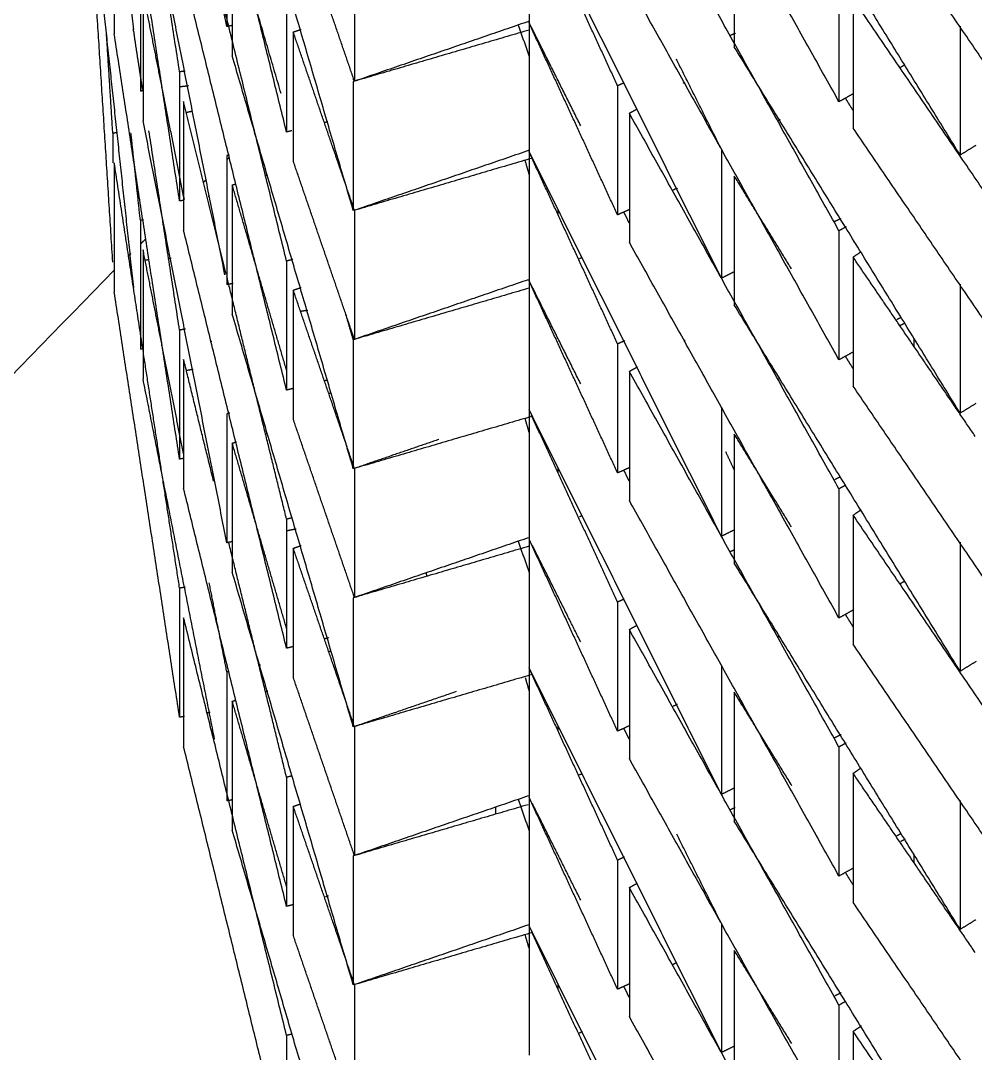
# Model space of a CAD drawing. Header units: centimetres. Extents: x 0 to 19.8, y 0 to 41.5.
# Drawn here: x 12.4133 to 12.857, y 12.6442 to 13.1243 of the extents above; entities that cross this region are included whole.
import ezdxf

# ---------------------------------------------------------------- set-up
doc = ezdxf.new("R2010")
doc.units = ezdxf.units.CM
doc.layers.add('Make2D$Visible$Curves', color=7, linetype='Continuous', true_color=0x000000)

msp = doc.modelspace()

# ---------------------------------------------------------------- linework, layer by layer
at = {"layer": 'Make2D$Visible$Curves', "color": 18, "lineweight": -3, "true_color": 0x000000}
for points in [[(12.50912, 13.12155), (12.48965, 13.21964), (12.47017, 13.31772)], [(12.48713, 13.10047), (12.47195, 13.19931), (12.45677, 13.29815)], [(12.46583, 13.12015), (12.45669, 13.20527), (12.44756, 13.2904)], [(12.53686, 13.07253), (12.51295, 13.16963), (12.48903, 13.26673)], [(12.79364, 13.08661), (12.74492, 13.17393), (12.6962, 13.26126)], [(12.48713, 13.04047), (12.47195, 13.13931), (12.45677, 13.23815)], [(12.84997, 13.06181), (12.79749, 13.14693), (12.745, 13.23205)], [(12.56788, 13.03598), (12.53975, 13.13194), (12.51162, 13.2279)], [(12.4561, 13.01202), (12.44978, 13.11182), (12.44345, 13.21162)], [(12.53686, 13.01253), (12.51295, 13.10963), (12.48903, 13.20673)], [(12.79364, 13.02661), (12.74492, 13.11393), (12.6962, 13.20126)], [(12.50821, 13.00617), (12.48919, 13.10195), (12.47017, 13.19772)], [(12.91282, 13.0291), (12.85652, 13.11174), (12.80022, 13.19439)], [(12.50912, 13.18155), (12.50912, 13.15155), (12.50912, 13.12155)], [(12.56843, 13.09614), (12.5542, 13.13757), (12.53998, 13.17901)], [(12.73899, 13.00455), (12.69428, 13.09401), (12.64958, 13.18346)], [(12.69073, 13.09402), (12.67016, 13.13865), (12.64958, 13.18328)], [(12.64958, 13.18328), (12.64958, 13.15337), (12.64958, 13.12346)], [(12.45677, 13.17815), (12.45677, 13.14815), (12.45677, 13.11815)], [(12.46581, 13.00028), (12.45668, 13.08534), (12.44756, 13.1704)], [(12.745, 13.17205), (12.745, 13.14205), (12.745, 13.11205)], [(12.53432, 13.09046), (12.52297, 13.12918), (12.51162, 13.1679)], [(12.51162, 13.1679), (12.51162, 13.1379), (12.51162, 13.1079)], [(12.56843, 13.15614), (12.56843, 13.12614), (12.56843, 13.09614)], [(12.4689, 13.15154), (12.4689, 13.12154), (12.4689, 13.09154)], [(12.53686, 12.95253), (12.51295, 13.04963), (12.48903, 13.14673)], [(12.79364, 13.14661), (12.79364, 13.11661), (12.79364, 13.08661)], [(12.79364, 12.96661), (12.74492, 13.05393), (12.6962, 13.14126)], [(12.4791, 13.09273), (12.47463, 13.11523), (12.47017, 13.13772)], [(12.47017, 13.13772), (12.47017, 13.10772), (12.47017, 13.07772)], [(12.53686, 13.13253), (12.53686, 13.10253), (12.53686, 13.07253)], [(12.91282, 12.9691), (12.85652, 13.05174), (12.80022, 13.13439)], [(12.80022, 13.13439), (12.80022, 13.10439), (12.80022, 13.07439)], [(12.51162, 13.12205), (12.51037, 13.1218), (12.50912, 13.12155)], [(12.64976, 13.12406), (12.60909, 13.1101), (12.56843, 13.09614)], [(12.64458, 13.12228), (12.64708, 13.115), (12.64958, 13.10771)], [(12.64958, 13.12346), (12.64958, 13.09346), (12.64958, 13.06346)], [(12.67358, 13.07545), (12.66158, 13.09945), (12.64958, 13.12346)], [(12.69073, 13.03402), (12.67016, 13.07865), (12.64958, 13.12328)], [(12.84997, 13.12181), (12.84997, 13.09181), (12.84997, 13.06181)], [(12.4561, 13.07202), (12.45465, 13.09494), (12.45319, 13.11786)], [(12.48713, 12.92047), (12.47195, 13.01931), (12.45677, 13.11815)], [(12.4658, 13.11936), (12.46571, 13.1199), (12.46563, 13.12043)], [(12.46616, 13.11706), (12.46603, 13.11822), (12.46591, 13.11938)], [(12.46999, 13.09207), (12.46807, 13.10456), (12.46615, 13.11705)], [(12.53998, 13.11901), (12.54181, 13.11964), (12.54365, 13.12027)], [(12.56843, 13.03614), (12.5542, 13.07757), (12.53998, 13.11901)], [(12.53998, 13.11901), (12.53998, 13.08901), (12.53998, 13.05901)], [(12.64969, 13.11996), (12.60879, 13.10797), (12.56788, 13.09598)], [(12.74545, 13.11844), (12.74427, 13.11791), (12.74308, 13.11738)], [(12.84997, 12.94181), (12.79749, 13.02693), (12.745, 13.11205)], [(12.56788, 12.91598), (12.53975, 13.01194), (12.51162, 13.1079)], [(12.73899, 13.06455), (12.72855, 13.08544), (12.71811, 13.10633)], [(12.8242, 13.10366), (12.82322, 13.10311), (12.82223, 13.10256)], [(12.48974, 13.10087), (12.48843, 13.10067), (12.48713, 13.10047)], [(12.48713, 13.10047), (12.48713, 13.07047), (12.48713, 13.04047)], [(12.56774, 13.0971), (12.56799, 13.09715), (12.56825, 13.0972)], [(12.49127, 13.09394), (12.48929, 13.09373), (12.48731, 13.09352)], [(12.56788, 13.09598), (12.56788, 13.06598), (12.56788, 13.03598)], [(12.69371, 13.09535), (12.69222, 13.09468), (12.69073, 13.09402)], [(12.69073, 13.09402), (12.69073, 13.06402), (12.69073, 13.03402)], [(12.72132, 13.09528), (12.7216, 13.09544), (12.72189, 13.0956)], [(12.47012, 13.09167), (12.46951, 13.09161), (12.4689, 13.09154)], [(12.48935, 13.04112), (12.48426, 13.06675), (12.47917, 13.09238)], [(12.80042, 13.09039), (12.79703, 13.0885), (12.79364, 13.08661)], [(12.80022, 13.0825), (12.79843, 13.08539), (12.79665, 13.08829)], [(12.5088, 13.00647), (12.49891, 13.0466), (12.48903, 13.08673)], [(12.48903, 13.08673), (12.48903, 13.05673), (12.48903, 13.02673)], [(12.6962, 13.08126), (12.69799, 13.08226), (12.69979, 13.08327)], [(12.49026, 13.08171), (12.49171, 13.082), (12.49315, 13.08229)], [(12.79364, 12.90661), (12.74492, 12.99393), (12.6962, 13.08126)], [(12.6962, 13.08126), (12.6962, 13.05126), (12.6962, 13.02126)], [(12.76631, 13.07821), (12.76584, 13.07797), (12.76536, 13.07773)], [(12.50912, 12.88155), (12.48965, 12.97964), (12.47017, 13.07772)], [(12.55607, 13.07726), (12.5554, 13.0771), (12.55472, 13.07693)], [(12.91282, 12.9091), (12.85652, 12.99174), (12.80022, 13.07439)], [(12.4581, 13.07214), (12.4571, 13.07208), (12.4561, 13.07202)], [(12.4561, 13.07202), (12.4561, 13.06509), (12.4561, 13.05815)], [(12.4689, 13.03154), (12.46672, 13.05185), (12.46454, 13.07216)], [(12.48713, 12.98047), (12.48002, 13.02678), (12.4729, 13.07308)], [(12.53936, 13.07315), (12.53811, 13.07284), (12.53686, 13.07253)], [(12.64969, 13.06403), (12.60906, 13.05009), (12.56843, 13.03614)], [(12.73899, 13.06455), (12.73899, 13.03455), (12.73899, 13.00455)], [(12.85725, 13.0663), (12.85361, 13.06405), (12.84997, 13.06181)], [(12.51037, 13.0618), (12.50975, 13.06168), (12.50912, 13.06155)], [(12.50912, 13.06155), (12.50912, 13.03155), (12.50912, 13.00155)], [(12.56843, 12.97614), (12.5542, 13.01757), (12.53998, 13.05901)], [(12.65112, 13.06038), (12.6095, 13.04818), (12.56788, 13.03598)], [(12.64765, 13.05936), (12.64862, 13.05606), (12.64958, 13.05275)], [(12.73899, 12.88455), (12.69428, 12.97401), (12.64958, 13.06346)], [(12.69073, 12.97402), (12.67016, 13.01865), (12.64958, 13.06328)], [(12.64958, 13.06328), (12.64958, 13.03328), (12.64958, 13.00328)], [(12.46998, 12.9721), (12.46337, 13.01513), (12.45677, 13.05815)], [(12.45677, 13.05815), (12.45677, 13.02815), (12.45677, 12.99815)], [(12.52708, 13.05243), (12.52745, 13.05254), (12.52782, 13.05265)], [(12.77155, 13.00899), (12.75828, 13.03052), (12.745, 13.05205)], [(12.745, 13.05205), (12.745, 13.02205), (12.745, 12.99205)], [(12.51162, 13.0479), (12.51248, 13.04815), (12.51335, 13.04841)], [(12.53686, 12.96179), (12.52424, 13.00484), (12.51162, 13.0479)], [(12.51162, 13.0479), (12.51162, 13.0179), (12.51162, 12.9879)], [(12.71842, 13.04637), (12.71748, 13.04595), (12.71653, 13.04553)], [(12.48888, 13.04074), (12.488, 13.04061), (12.48713, 13.04047)], [(12.50097, 13.0426), (12.50066, 13.04255), (12.50036, 13.0425)], [(12.56843, 13.03614), (12.56843, 13.00614), (12.56843, 12.97614)], [(12.66301, 13.0367), (12.66301, 13.03543), (12.66301, 13.03416)], [(12.69646, 13.03657), (12.6936, 13.0353), (12.69073, 13.03402)], [(12.6962, 13.03018), (12.69491, 13.03275), (12.69363, 13.03531)], [(12.47038, 13.0317), (12.46964, 13.03162), (12.4689, 13.03154)], [(12.4689, 13.03154), (12.4689, 13.00154), (12.4689, 12.97154)], [(12.79442, 13.03226), (12.79298, 13.03153), (12.79153, 13.03081)], [(12.53686, 12.83253), (12.51295, 12.92963), (12.48903, 13.02673)], [(12.797, 13.02848), (12.79532, 13.02754), (12.79364, 13.02661)], [(12.79364, 13.02661), (12.79364, 12.99661), (12.79364, 12.96661)], [(12.79364, 12.84661), (12.74492, 12.93393), (12.6962, 13.02126)], [(12.4791, 12.97273), (12.47463, 12.99523), (12.47017, 13.01772)], [(12.47017, 13.01772), (12.47017, 12.98772), (12.47017, 12.95772)], [(12.80022, 13.01439), (12.80198, 13.01559), (12.80374, 13.01679)], [(12.47299, 13.01309), (12.4721, 13.01303), (12.4712, 13.01297)], [(12.48322, 13.01373), (12.48263, 13.0137), (12.48203, 13.01366)], [(12.53974, 13.01324), (12.5383, 13.01289), (12.53686, 13.01253)], [(12.53686, 13.01253), (12.53686, 12.98253), (12.53686, 12.95253)], [(12.67296, 13.01371), (12.67363, 13.01401), (12.6743, 13.01431)], [(12.85699, 12.93105), (12.82861, 12.97272), (12.80022, 13.01439)], [(12.80022, 13.01439), (12.80022, 12.98439), (12.80022, 12.95439)], [(12.74513, 13.00763), (12.74206, 13.00609), (12.73899, 13.00455)], [(12.53686, 12.89253), (12.52299, 12.94884), (12.50912, 13.00515)], [(12.51197, 13.00212), (12.51055, 13.00183), (12.50912, 13.00155)], [(12.64917, 13.00385), (12.6088, 12.99), (12.56843, 12.97614)], [(12.64958, 13.00346), (12.64958, 12.97346), (12.64958, 12.94346)], [(12.67358, 12.95545), (12.66158, 12.97945), (12.64958, 13.00346)], [(12.69073, 12.91402), (12.67016, 12.95865), (12.64958, 13.00328)], [(12.84997, 13.00181), (12.84997, 12.97181), (12.84997, 12.94181)], [(12.48713, 12.80047), (12.47195, 12.89931), (12.45677, 12.99815)], [(12.53998, 12.99901), (12.54179, 12.99963), (12.54359, 13.00025)], [(12.56833, 12.91641), (12.55416, 12.95771), (12.53998, 12.99901)], [(12.53998, 12.99901), (12.53998, 12.96901), (12.53998, 12.93901)], [(12.64962, 12.99994), (12.60875, 12.98796), (12.56788, 12.97598)], [(12.84997, 12.82181), (12.79749, 12.90693), (12.745, 12.99205)], [(12.56788, 12.79598), (12.53975, 12.89194), (12.51162, 12.9879)], [(12.54672, 12.98963), (12.54521, 12.98939), (12.54369, 12.98916)], [(12.56788, 12.97598), (12.56613, 12.98195), (12.56438, 12.98793)], [(12.8226, 12.98634), (12.82156, 12.98582), (12.82052, 12.9853)], [(12.82441, 12.98377), (12.82321, 12.9831), (12.82201, 12.98243)], [(12.48987, 12.98089), (12.4885, 12.98068), (12.48713, 12.98047)], [(12.48713, 12.98047), (12.48713, 12.95047), (12.48713, 12.92047)], [(12.50205, 12.9751), (12.50192, 12.97508), (12.50179, 12.97507)], [(12.56788, 12.97598), (12.56788, 12.94598), (12.56788, 12.91598)], [(12.69392, 12.97544), (12.69233, 12.97473), (12.69073, 12.97402)], [(12.69073, 12.97402), (12.69073, 12.94402), (12.69073, 12.91402)], [(12.7215, 12.97538), (12.72179, 12.97554), (12.72209, 12.97571)], [(12.82844, 12.97673), (12.82844, 12.97485), (12.82844, 12.97297)], [(12.47018, 12.97168), (12.46954, 12.97161), (12.4689, 12.97154)], [(12.48713, 12.86047), (12.47865, 12.91569), (12.47017, 12.9709)], [(12.48897, 12.92305), (12.48411, 12.94753), (12.47924, 12.97202)], [(12.80022, 12.97028), (12.79693, 12.96844), (12.79364, 12.96661)], [(12.80022, 12.9625), (12.79848, 12.96532), (12.79674, 12.96814)], [(12.48903, 12.96673), (12.48903, 12.93673), (12.48903, 12.90673)], [(12.50296, 12.91016), (12.49599, 12.93844), (12.48903, 12.96673)], [(12.6962, 12.96126), (12.6981, 12.96232), (12.7, 12.96338)], [(12.49045, 12.96175), (12.49193, 12.96204), (12.4934, 12.96233)], [(12.79364, 12.78661), (12.74492, 12.87393), (12.6962, 12.96126)], [(12.6962, 12.96126), (12.6962, 12.93126), (12.6962, 12.90126)], [(12.76614, 12.95812), (12.76586, 12.95798), (12.76558, 12.95784)], [(12.50342, 12.79025), (12.4868, 12.87399), (12.47017, 12.95772)], [(12.53998, 12.9533), (12.53842, 12.95292), (12.53686, 12.95253)], [(12.55604, 12.95726), (12.55535, 12.95709), (12.55466, 12.95691)], [(12.91282, 12.7891), (12.85652, 12.87174), (12.80022, 12.95439)], [(12.55766, 12.95119), (12.55714, 12.95109), (12.55661, 12.95098)], [(12.73899, 12.94455), (12.73895, 12.94462), (12.73892, 12.94468)], [(12.73899, 12.94455), (12.73899, 12.91455), (12.73899, 12.88455)], [(12.85725, 12.9463), (12.85361, 12.94405), (12.84997, 12.94181)], [(12.51042, 12.94181), (12.50977, 12.94168), (12.50912, 12.94155)], [(12.50912, 12.94155), (12.50912, 12.91155), (12.50912, 12.88155)], [(12.56843, 12.85614), (12.5542, 12.89757), (12.53998, 12.93901)], [(12.55987, 12.94205), (12.56014, 12.94212), (12.5604, 12.9422)], [(12.65094, 12.94033), (12.60941, 12.92815), (12.56788, 12.91598)], [(12.64765, 12.93936), (12.64862, 12.93606), (12.64958, 12.93275)], [(12.73899, 12.76455), (12.69428, 12.85401), (12.64958, 12.94346)], [(12.64958, 12.94328), (12.64958, 12.91337), (12.64958, 12.88346)], [(12.69073, 12.85402), (12.67075, 12.89736), (12.65077, 12.94071)], [(12.52731, 12.9325), (12.52756, 12.93258), (12.52782, 12.93265)], [(12.6076, 12.92958), (12.58801, 12.92286), (12.56843, 12.91614)], [(12.77159, 12.88892), (12.7583, 12.91048), (12.745, 12.93205)], [(12.745, 12.93205), (12.745, 12.90205), (12.745, 12.87205)], [(12.51162, 12.9279), (12.5126, 12.92819), (12.51358, 12.92848)], [(12.53686, 12.84179), (12.52424, 12.88484), (12.51162, 12.9279)], [(12.51162, 12.9279), (12.51162, 12.8979), (12.51162, 12.8679)], [(12.48875, 12.92072), (12.48794, 12.9206), (12.48713, 12.92047)], [(12.7409, 12.92404), (12.74295, 12.91959), (12.745, 12.91514)], [(12.56843, 12.91614), (12.56843, 12.88614), (12.56843, 12.85614)], [(12.66301, 12.91659), (12.66301, 12.91538), (12.66301, 12.91416)], [(12.69656, 12.91662), (12.69365, 12.91532), (12.69073, 12.91402)], [(12.6962, 12.91018), (12.69491, 12.91275), (12.69363, 12.91531)], [(12.79426, 12.91217), (12.793, 12.91155), (12.79174, 12.91092)], [(12.53686, 12.71253), (12.51295, 12.80963), (12.48903, 12.90673)], [(12.79677, 12.90835), (12.7952, 12.90748), (12.79364, 12.90661)], [(12.79364, 12.90661), (12.79364, 12.87661), (12.79364, 12.84661)], [(12.79364, 12.72661), (12.74492, 12.81393), (12.6962, 12.90126)], [(12.80022, 12.89439), (12.80209, 12.89566), (12.80397, 12.89694)], [(12.5395, 12.89318), (12.53818, 12.89286), (12.53686, 12.89253)], [(12.53686, 12.89253), (12.53686, 12.86253), (12.53686, 12.83253)], [(12.67296, 12.89371), (12.6736, 12.894), (12.67423, 12.89428)], [(12.91282, 12.7291), (12.85652, 12.81174), (12.80022, 12.89439)], [(12.80022, 12.89439), (12.80022, 12.86439), (12.80022, 12.83439)], [(12.54132, 12.88795), (12.53928, 12.88754), (12.53724, 12.88714)], [(12.74516, 12.88764), (12.74207, 12.8861), (12.73899, 12.88455)], [(12.51188, 12.8821), (12.5105, 12.88183), (12.50912, 12.88155)], [(12.53686, 12.77253), (12.52339, 12.82725), (12.50991, 12.88196)], [(12.64917, 12.88385), (12.6088, 12.87), (12.56843, 12.85614)], [(12.64458, 12.88228), (12.64708, 12.875), (12.64958, 12.86771)], [(12.64958, 12.88346), (12.64958, 12.85346), (12.64958, 12.82346)], [(12.69073, 12.79402), (12.67016, 12.83865), (12.64958, 12.88328)], [(12.84997, 12.88181), (12.84997, 12.85181), (12.84997, 12.82181)], [(12.53998, 12.87901), (12.54181, 12.87964), (12.54364, 12.88027)], [(12.56843, 12.79614), (12.5542, 12.83757), (12.53998, 12.87901)], [(12.53998, 12.87901), (12.53998, 12.84901), (12.53998, 12.81901)], [(12.64958, 12.87993), (12.60873, 12.86795), (12.56788, 12.85598)], [(12.67358, 12.83545), (12.66237, 12.85788), (12.65116, 12.88031)], [(12.74514, 12.8783), (12.7441, 12.87783), (12.74306, 12.87737)], [(12.84997, 12.70181), (12.79749, 12.78693), (12.745, 12.87205)], [(12.56788, 12.67598), (12.53975, 12.77194), (12.51162, 12.8679)], [(12.60167, 12.86755), (12.60186, 12.86677), (12.60205, 12.86599)], [(12.50912, 12.82155), (12.50501, 12.84226), (12.5009, 12.86297)], [(12.82418, 12.86365), (12.8232, 12.8631), (12.82222, 12.86255)], [(12.48972, 12.86087), (12.48842, 12.86067), (12.48713, 12.86047)], [(12.48713, 12.86047), (12.48713, 12.83047), (12.48713, 12.80047)], [(12.56788, 12.85598), (12.56788, 12.82598), (12.56788, 12.79598)], [(12.69385, 12.85541), (12.69229, 12.85471), (12.69073, 12.85402)], [(12.69073, 12.85402), (12.69073, 12.82402), (12.69073, 12.79402)], [(12.8004, 12.85038), (12.79702, 12.84849), (12.79364, 12.84661)], [(12.80022, 12.8425), (12.7985, 12.84528), (12.79678, 12.84807)], [(12.48903, 12.84673), (12.48903, 12.81673), (12.48903, 12.78673)], [(12.53686, 12.65253), (12.51295, 12.74963), (12.48903, 12.84673)], [(12.6962, 12.84126), (12.69799, 12.84226), (12.69977, 12.84326)], [(12.79364, 12.66661), (12.74492, 12.75393), (12.6962, 12.84126)], [(12.6962, 12.84126), (12.6962, 12.81126), (12.6962, 12.78126)], [(12.76604, 12.83807), (12.76569, 12.8379), (12.76534, 12.83773)], [(12.53999, 12.8333), (12.53843, 12.83292), (12.53686, 12.83253)], [(12.5563, 12.83732), (12.5555, 12.83712), (12.5547, 12.83693)], [(12.91282, 12.6691), (12.85652, 12.75174), (12.80022, 12.83439)], [(12.55765, 12.83119), (12.55716, 12.83109), (12.55668, 12.83099)], [(12.5248, 12.82467), (12.52457, 12.82462), (12.52434, 12.82457)], [(12.73899, 12.82455), (12.73895, 12.82462), (12.73892, 12.82468)], [(12.73899, 12.82455), (12.73899, 12.79455), (12.73899, 12.76455)], [(12.85737, 12.82637), (12.85367, 12.82409), (12.84997, 12.82181)], [(12.51016, 12.82176), (12.50964, 12.82165), (12.50912, 12.82155)], [(12.50912, 12.82155), (12.50912, 12.79155), (12.50912, 12.76155)], [(12.56843, 12.73614), (12.5542, 12.77757), (12.53998, 12.81901)], [(12.65114, 12.82038), (12.60951, 12.80818), (12.56788, 12.79598)], [(12.6478, 12.81885), (12.64869, 12.8158), (12.64958, 12.81275)], [(12.73899, 12.64455), (12.69428, 12.73401), (12.64958, 12.82346)], [(12.64958, 12.82328), (12.64958, 12.79339), (12.64958, 12.76351)], [(12.69073, 12.73402), (12.67016, 12.77865), (12.64958, 12.82328)], [(12.52723, 12.81248), (12.52767, 12.81261), (12.52812, 12.81274)], [(12.61569, 12.81236), (12.59206, 12.80425), (12.56843, 12.79614)], [(12.745, 12.81205), (12.745, 12.78205), (12.745, 12.75205)], [(12.77181, 12.76858), (12.7584, 12.79031), (12.745, 12.81205)], [(12.51162, 12.8079), (12.51256, 12.80818), (12.5135, 12.80845)], [(12.53686, 12.72179), (12.52424, 12.76484), (12.51162, 12.8079)], [(12.51162, 12.8079), (12.51162, 12.7779), (12.51162, 12.7479)], [(12.71856, 12.80644), (12.71754, 12.80598), (12.71651, 12.80552)], [(12.48941, 12.80082), (12.48827, 12.80065), (12.48713, 12.80047)], [(12.50135, 12.80266), (12.50064, 12.80255), (12.49994, 12.80244)], [(12.56843, 12.79614), (12.56843, 12.76614), (12.56843, 12.73614)], [(12.66301, 12.79667), (12.66301, 12.79541), (12.66301, 12.79416)], [(12.69644, 12.79657), (12.69359, 12.79529), (12.69073, 12.79402)], [(12.6962, 12.79018), (12.69491, 12.79275), (12.69363, 12.79531)], [(12.7946, 12.79234), (12.79306, 12.79157), (12.79151, 12.7908)], [(12.53686, 12.59253), (12.51295, 12.68963), (12.48903, 12.78673)], [(12.79698, 12.78847), (12.79531, 12.78754), (12.79364, 12.78661)], [(12.79364, 12.78661), (12.79364, 12.75661), (12.79364, 12.72661)], [(12.79364, 12.60661), (12.74492, 12.69393), (12.6962, 12.78126)], [(12.80022, 12.77439), (12.80198, 12.77559), (12.80374, 12.77679)], [(12.53939, 12.77316), (12.53813, 12.77284), (12.53686, 12.77253)], [(12.53686, 12.77253), (12.53686, 12.74253), (12.53686, 12.71253)], [(12.67296, 12.77371), (12.67363, 12.77401), (12.67429, 12.77431)], [(12.85695, 12.69111), (12.82859, 12.73275), (12.80022, 12.77439)], [(12.80022, 12.77439), (12.80022, 12.74439), (12.80022, 12.71439)], [(12.7451, 12.76761), (12.74204, 12.76608), (12.73899, 12.76455)], [(12.51195, 12.76211), (12.51053, 12.76183), (12.50912, 12.76155)], [(12.64917, 12.76385), (12.6088, 12.75), (12.56843, 12.73614)], [(12.64453, 12.76243), (12.64706, 12.75507), (12.64958, 12.74771)], [(12.64958, 12.76346), (12.64958, 12.73346), (12.64958, 12.70346)], [(12.69073, 12.67402), (12.67016, 12.71865), (12.64958, 12.76328)], [(12.84997, 12.76181), (12.84997, 12.73181), (12.84997, 12.70181)], [(12.53998, 12.75901), (12.54168, 12.75959), (12.54338, 12.76018)], [(12.56843, 12.67614), (12.5542, 12.71757), (12.53998, 12.75901)], [(12.53998, 12.75901), (12.53998, 12.72901), (12.53998, 12.69901)], [(12.64912, 12.75979), (12.6085, 12.74789), (12.56788, 12.73598)], [(12.63396, 12.75863), (12.63396, 12.75701), (12.63396, 12.75538)], [(12.67358, 12.71545), (12.66238, 12.73786), (12.65117, 12.76028)], [(12.74536, 12.7584), (12.74432, 12.75793), (12.74328, 12.75747)], [(12.84997, 12.58181), (12.79749, 12.66693), (12.745, 12.75205)], [(12.56788, 12.55598), (12.53975, 12.65194), (12.51162, 12.7479)], [(12.73899, 12.70455), (12.7286, 12.72534), (12.71821, 12.74612)], [(12.82259, 12.74633), (12.82154, 12.74581), (12.8205, 12.74529)], [(12.82439, 12.74376), (12.82341, 12.74321), (12.82242, 12.74267)], [(12.56788, 12.73598), (12.56788, 12.70598), (12.56788, 12.67598)], [(12.69391, 12.73544), (12.69232, 12.73473), (12.69073, 12.73402)], [(12.69073, 12.73402), (12.69073, 12.70402), (12.69073, 12.67402)], [(12.82844, 12.73695), (12.82844, 12.73496), (12.82844, 12.73297)], [(12.80061, 12.7305), (12.79713, 12.72855), (12.79364, 12.72661)], [(12.80022, 12.7225), (12.79843, 12.72539), (12.79665, 12.72829)], [(12.6962, 12.72126), (12.69809, 12.72232), (12.69998, 12.72337)], [(12.79364, 12.54661), (12.74492, 12.63393), (12.6962, 12.72126)], [(12.6962, 12.72126), (12.6962, 12.69126), (12.6962, 12.66126)], [(12.76612, 12.71812), (12.76584, 12.71797), (12.76556, 12.71783)], [(12.54022, 12.71336), (12.53854, 12.71295), (12.53686, 12.71253)], [(12.55629, 12.71732), (12.55561, 12.71715), (12.55493, 12.71698)], [(12.91282, 12.5491), (12.85652, 12.63174), (12.80022, 12.71439)], [(12.64961, 12.704), (12.60902, 12.69007), (12.56843, 12.67614)], [(12.73899, 12.70455), (12.73899, 12.67455), (12.73899, 12.64455)], [(12.85731, 12.70633), (12.85364, 12.70407), (12.84997, 12.70181)], [(12.56843, 12.61614), (12.5542, 12.65757), (12.53998, 12.69901)], [(12.65129, 12.70043), (12.60959, 12.6882), (12.56788, 12.67598)], [(12.64765, 12.69936), (12.64856, 12.69626), (12.64947, 12.69315)], [(12.73899, 12.52455), (12.69428, 12.61401), (12.64958, 12.70346)], [(12.64958, 12.70328), (12.64958, 12.67328), (12.64958, 12.64328)], [(12.69073, 12.61402), (12.67078, 12.65729), (12.65083, 12.70057)], [(12.77168, 12.64879), (12.75834, 12.67042), (12.745, 12.69205)], [(12.745, 12.69205), (12.745, 12.66205), (12.745, 12.63205)], [(12.71816, 12.68626), (12.71722, 12.68584), (12.71627, 12.68542)], [(12.56843, 12.67614), (12.56843, 12.64614), (12.56843, 12.61614)], [(12.66301, 12.67659), (12.66301, 12.67538), (12.66301, 12.67416)], [(12.69621, 12.67646), (12.69347, 12.67524), (12.69073, 12.67402)], [(12.6962, 12.67018), (12.69491, 12.67275), (12.69363, 12.67531)], [(12.79469, 12.67239), (12.79321, 12.67165), (12.79173, 12.67091)], [(12.79675, 12.66834), (12.7952, 12.66747), (12.79364, 12.66661)], [(12.79364, 12.66661), (12.79364, 12.63661), (12.79364, 12.60661)], [(12.79364, 12.48661), (12.74492, 12.57393), (12.6962, 12.66126)], [(12.80022, 12.65439), (12.80214, 12.6557), (12.80407, 12.65701)], [(12.53939, 12.65316), (12.53813, 12.65284), (12.53686, 12.65253)], [(12.53686, 12.65253), (12.53686, 12.62253), (12.53686, 12.59253)], [(12.67296, 12.65371), (12.67373, 12.65406), (12.6745, 12.6544)], [(12.91282, 12.4891), (12.85652, 12.57174), (12.80022, 12.65439)], [(12.80022, 12.65439), (12.80022, 12.62439), (12.80022, 12.59439)], [(12.74501, 12.64756), (12.742, 12.64606), (12.73899, 12.64455)]]:
    msp.add_open_spline(points, degree=2, dxfattribs=at)
for points, weights in [([(12.51032, 13.06082), (12.50972, 13.06024), (12.50912, 13.05967)], [0.854548423799, 0.854542803107, 0.854537214165]), ([(12.49944, 13.05031), (12.49889, 13.04977), (12.49834, 13.04923)], [0.854448791256, 0.854443856001, 0.854438947947]), ([(12.47142, 13.02288), (12.47023, 13.02171), (12.46905, 13.02054)], [0.854215089951, 0.854205897947, 0.854196833633]), ([(12.46444, 13.01597), (12.46407, 13.0156), (12.46369, 13.01523)], [0.854162085454, 0.854159294327, 0.854156515998]), ([(12.45677, 13.00834), (11.18809, 11.74332), (11.18809, 9.95172)], [0.854106235318, 0.845178443051, 0.980423998556])]:
    msp.add_rational_spline(points, weights, degree=2, dxfattribs=at)

doc.saveas('drawing.dxf')
